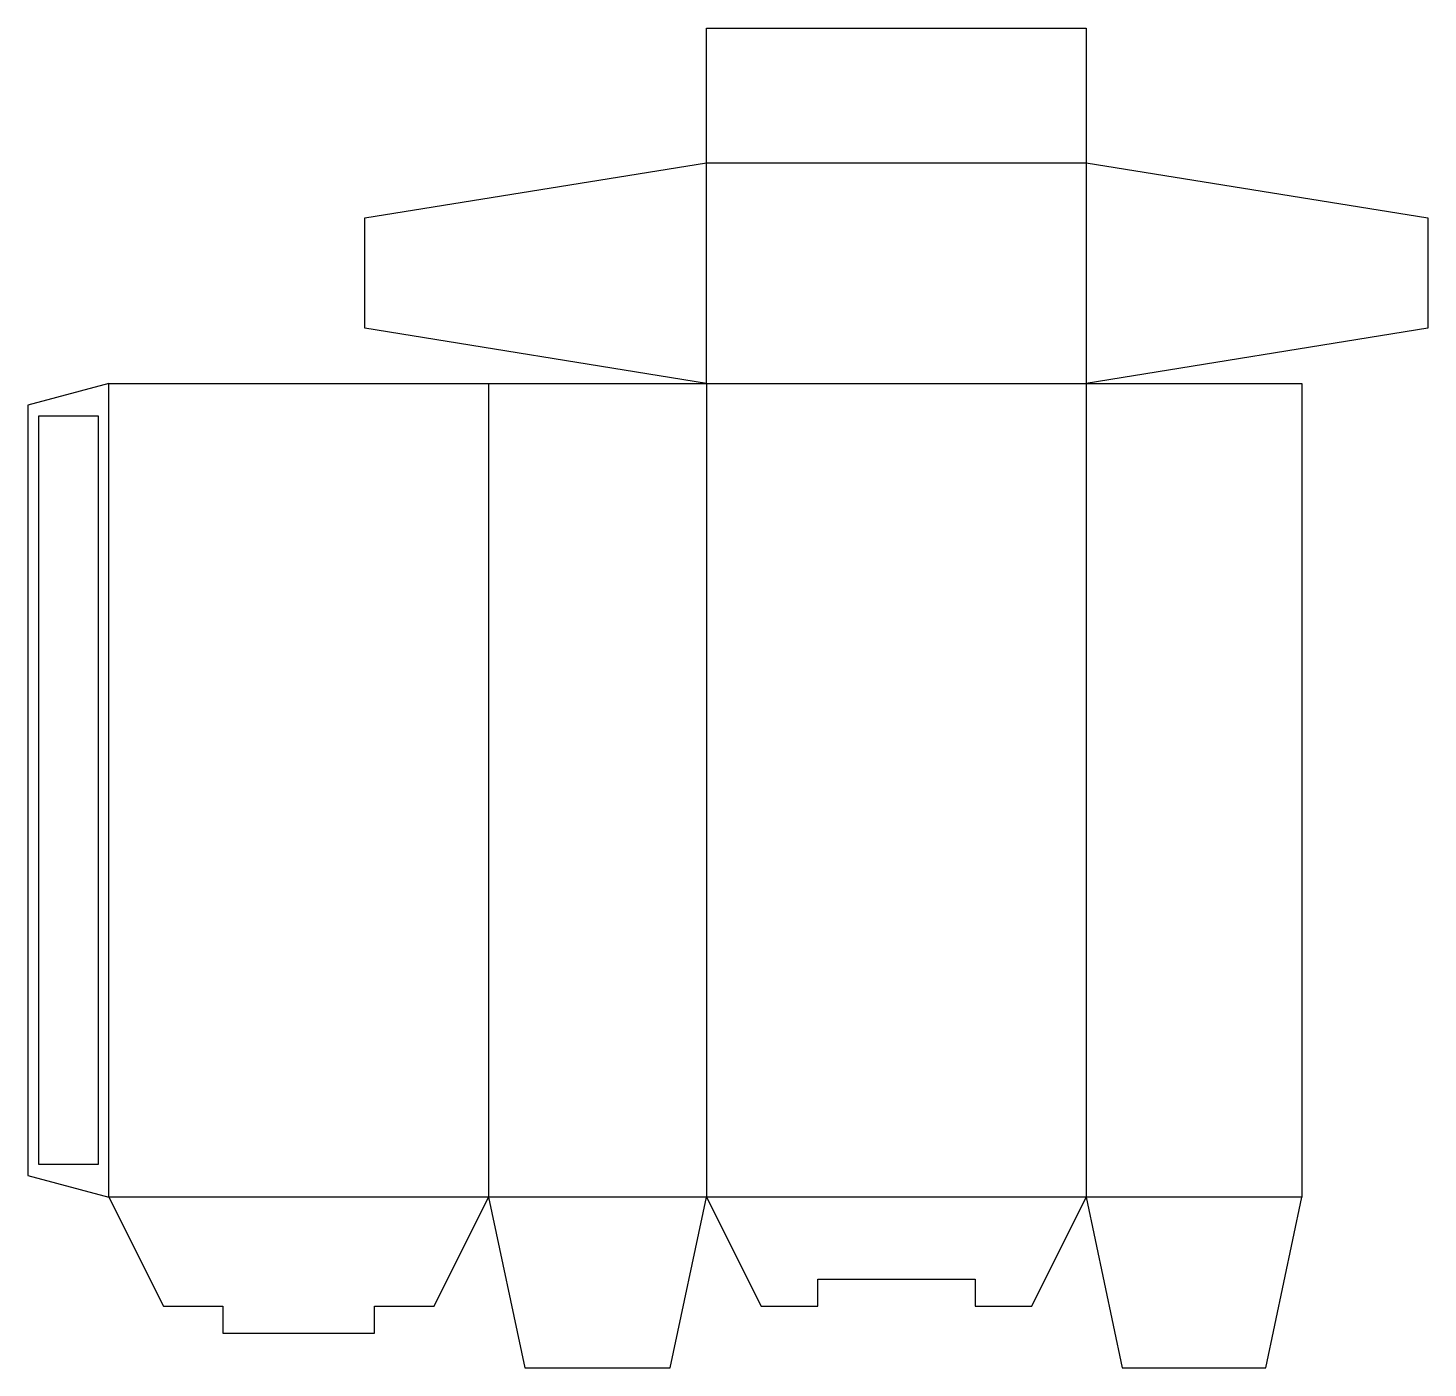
# Model space of a CAD drawing. Header units: millimetres. Extents: x 0 to 260, y 0 to 249.
import ezdxf

# ---------------------------------------------------------------- set-up
doc = ezdxf.new("R2010")
doc.units = ezdxf.units.MM
for name, color, linetype in [('CREASE', 5, 'CONTINUOUS'), ('CUT', 1, 'CONTINUOUS'), ('GLUE', 2, 'CONTINUOUS')]:
    doc.layers.add(name, color=color, linetype=linetype)

msp = doc.modelspace()

# ---------------------------------------------------------------- linework, layer by layer
at = {"layer": 'CREASE'}
for p, q in [((125.9, 182.603), (125.9, 223.503)), ((125.9, 223.503), (196.35, 223.503)), ((196.35, 223.503), (196.35, 182.603)), ((15, 31.703), (15, 182.603)), ((85.45, 182.603), (85.45, 31.703)), ((125.9, 182.603), (125.9, 31.703)), ((125.9, 182.603), (196.35, 182.603)), ((196.35, 182.603), (196.35, 31.703)), ((85.45, 31.703), (15, 31.703)), ((125.9, 31.703), (85.45, 31.703)), ((196.35, 31.703), (125.9, 31.703)), ((236.35, 31.703), (196.35, 31.703))]:
    msp.add_line(p, q, dxfattribs=at)
at = {"layer": 'CUT'}
for p, q in [((125.9, 248.503), (196.35, 248.503)), ((125.9, 223.503), (125.9, 248.503)), ((196.35, 248.503), (196.35, 223.503)), ((62.495, 213.278), (125.9, 223.503)), ((196.35, 223.503), (259.755, 213.278)), ((62.495, 192.828), (62.495, 213.278)), ((259.755, 213.278), (259.755, 192.828)), ((125.9, 182.603), (62.495, 192.828)), ((259.755, 192.828), (196.35, 182.603)), ((15, 182.603), (0, 178.583)), ((15, 182.603), (85.45, 182.603)), ((85.45, 182.603), (125.9, 182.603)), ((196.35, 182.603), (236.35, 182.603)), ((236.35, 182.603), (236.35, 31.703)), ((0, 178.583), (0, 35.722)), ((0, 35.722), (15, 31.703)), ((15, 31.703), (25.113, 11.478)), ((75.338, 11.478), (85.45, 31.703)), ((85.45, 31.703), (92.192, 0)), ((119.158, 0), (125.9, 31.703)), ((125.9, 31.703), (136.013, 11.478)), ((186.238, 11.478), (196.35, 31.703)), ((196.35, 31.703), (203.017, 0)), ((229.683, 0), (236.35, 31.703)), ((146.535, 11.478), (146.535, 16.478)), ((146.535, 16.478), (175.715, 16.478)), ((175.715, 16.478), (175.715, 11.478)), ((25.113, 11.478), (36.135, 11.478)), ((36.135, 11.478), (36.135, 6.478)), ((64.315, 6.478), (64.315, 11.478)), ((64.315, 11.478), (75.338, 11.478)), ((136.013, 11.478), (146.535, 11.478)), ((175.715, 11.478), (186.238, 11.478)), ((36.135, 6.478), (64.315, 6.478)), ((92.192, 0), (119.158, 0)), ((203.017, 0), (229.683, 0))]:
    msp.add_line(p, q, dxfattribs=at)
at = {"layer": 'GLUE'}
for p, q in [((2, 176.583), (13, 176.583)), ((2, 37.722), (2, 176.583)), ((13, 176.583), (13, 37.722)), ((13, 37.722), (2, 37.722))]:
    msp.add_line(p, q, dxfattribs=at)

doc.saveas('drawing.dxf')
